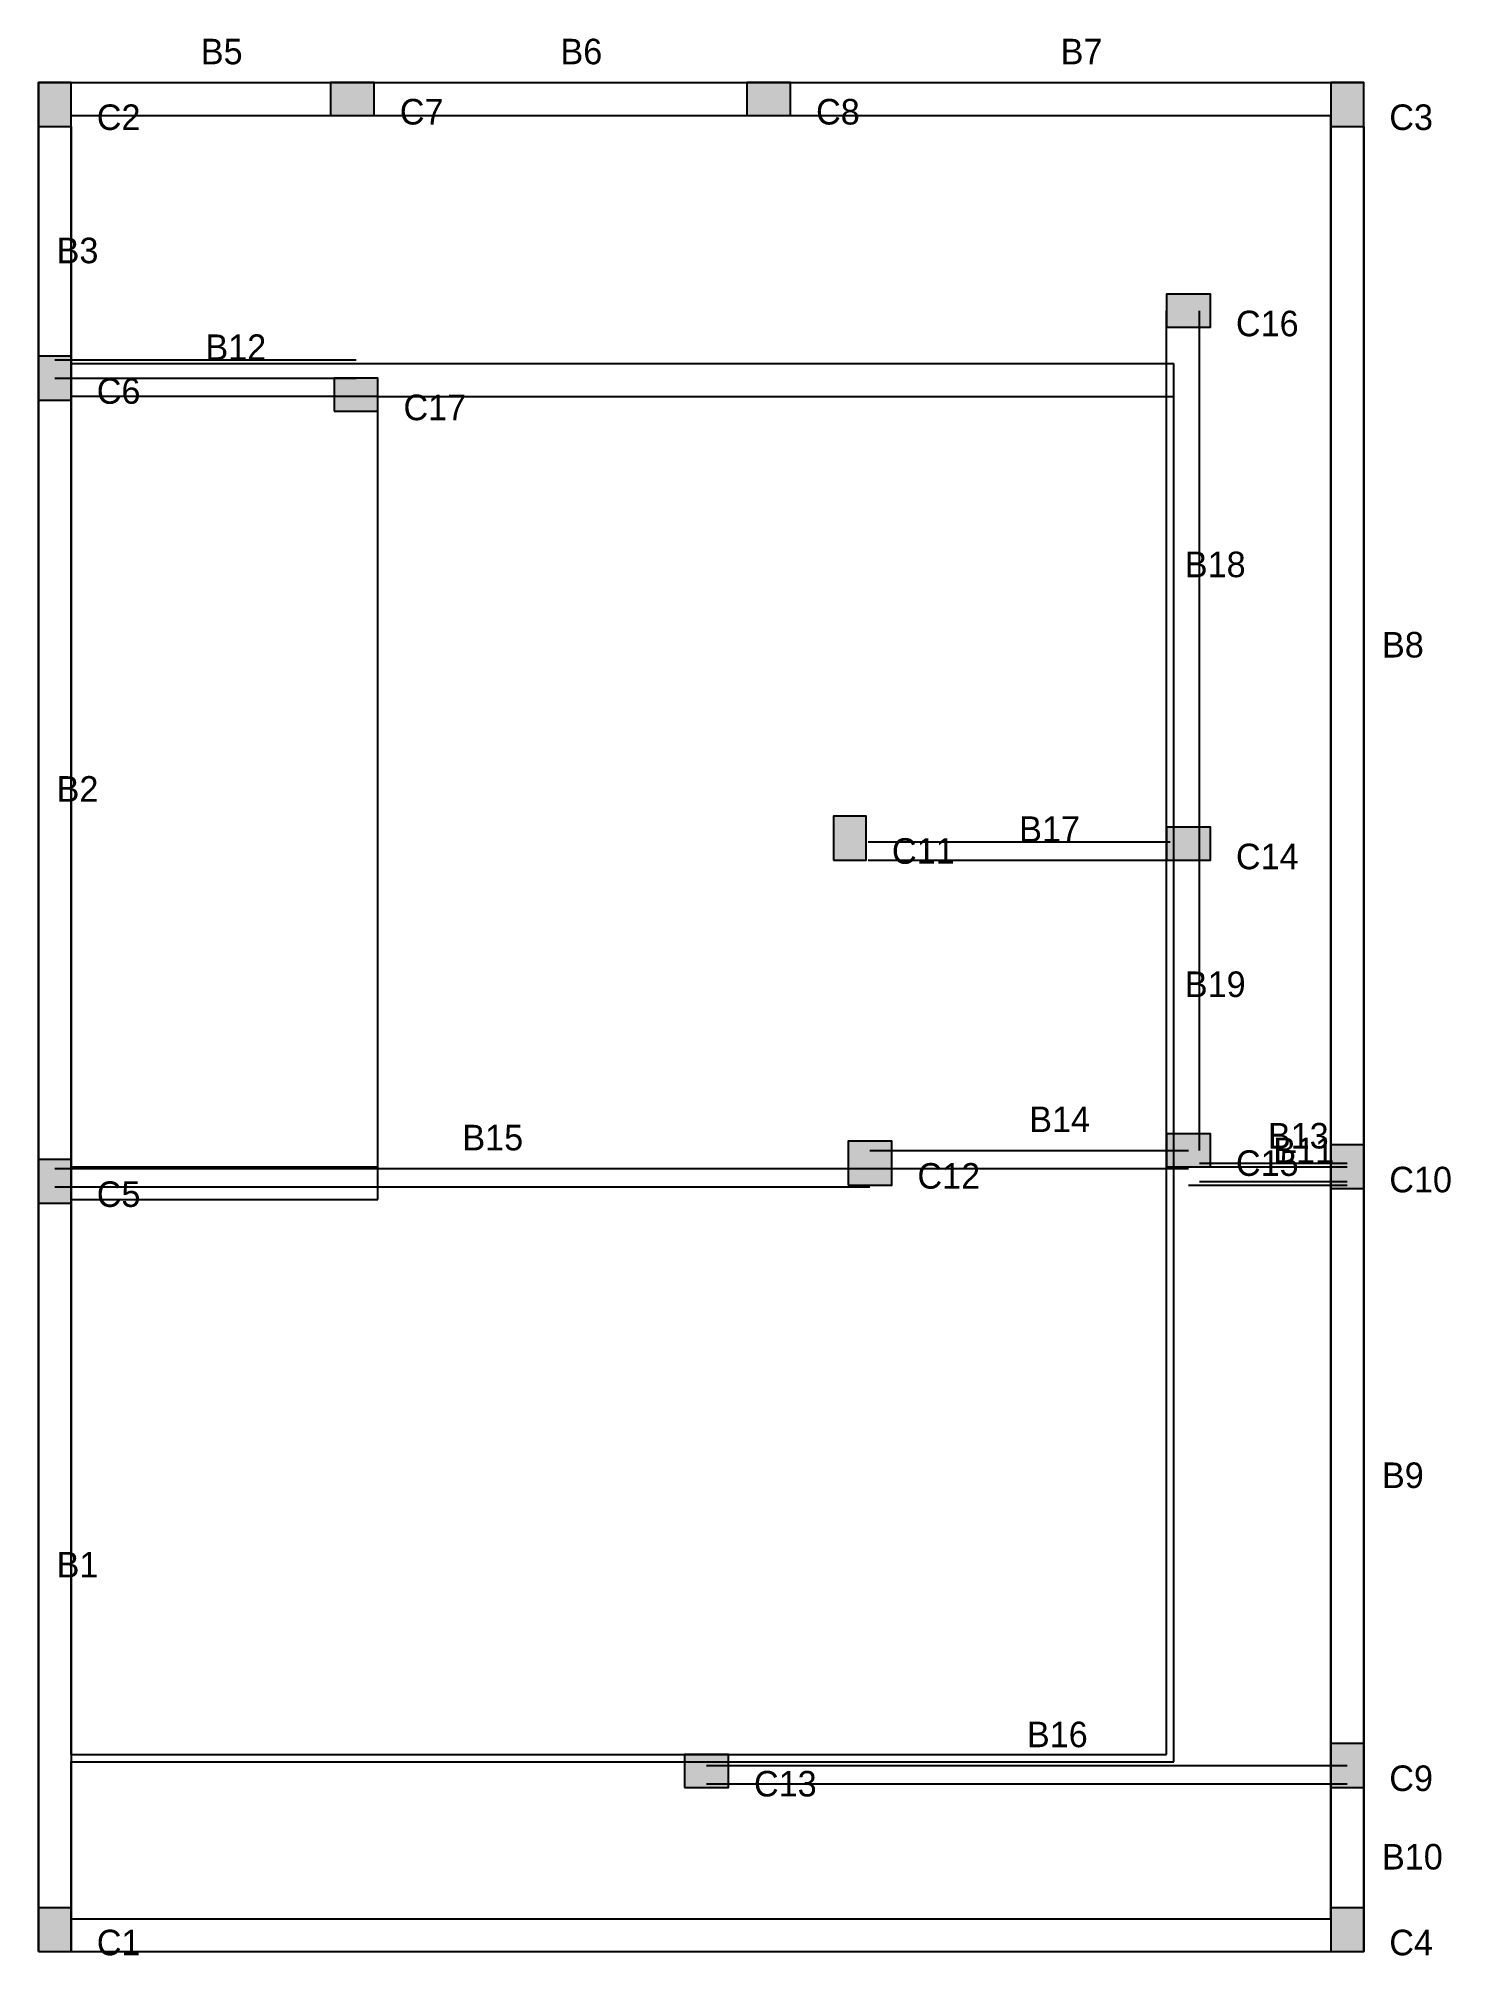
# Model space of a CAD drawing. Header units: metres. Extents: x 1000 to 1387, y -1 to 524.
import ezdxf

# ---------------------------------------------------------------- set-up
doc = ezdxf.new("R2010")
doc.units = ezdxf.units.M
for name, color, linetype in [('beam', 7, 'Continuous'), ('Boundary', 7, 'Continuous'), ('Mumty', 7, 'Continuous'), ('Terrace', 7, 'Continuous')]:
    doc.layers.add(name, color=color, linetype=linetype)

msp = doc.modelspace()

# ---------------------------------------------------------------- hatches: boundary and pattern name
at = {"layer": 'column'}
for points in [[(1000, 500), (1009, 500), (1009, 512), (1000, 512)], [(1080, 503), (1092, 503), (1092, 512), (1080, 512)], [(1194, 503), (1206, 503), (1206, 512), (1194, 512)], [(1354, 500), (1363, 500), (1363, 512), (1354, 512)], [(1309, 445), (1321, 445), (1321, 454), (1309, 454)], [(1000, 425), (1009, 425), (1009, 437), (1000, 437)], [(1081, 422), (1093, 422), (1093, 431), (1081, 431)], [(1217.77, 299), (1226.77, 299), (1226.77, 311), (1217.77, 311)], [(1309, 299), (1321, 299), (1321, 308), (1309, 308)], [(1221.77, 210), (1233.77, 210), (1233.77, 222), (1221.77, 222)], [(1309, 215), (1321, 215), (1321, 224), (1309, 224)], [(1354, 209), (1363, 209), (1363, 221), (1354, 221)], [(1000, 205), (1009, 205), (1009, 217), (1000, 217)], [(1177, 45), (1189, 45), (1189, 54), (1177, 54)], [(1354, 45), (1363, 45), (1363, 57), (1354, 57)], [(1000, 0), (1009, 0), (1009, 12), (1000, 12)], [(1354, 0), (1363, 0), (1363, 12), (1354, 12)]]:
    msp.add_hatch(color=1, dxfattribs=at).paths.add_polyline_path(points)

# ---------------------------------------------------------------- linework, layer by layer
at = {"layer": 'beam', "color": 3}
for p, q in [((1009, 512), (1080, 512)), ((1092, 512), (1194, 512)), ((1206, 512), (1354, 512)), ((1000, 500), (1000, 425)), ((1009, 503), (1080, 503)), ((1009, 500), (1009, 425)), ((1092, 503), (1194, 503)), ((1206, 503), (1354, 503)), ((1354, 500), (1354, 209)), ((1363, 500), (1363, 209)), ((1309, 303.5), (1309, 449.5)), ((1318, 303.5), (1318, 449.5)), ((1004.5, 436), (1087, 436)), ((1004.5, 431), (1087, 431)), ((1000, 425), (1000, 205)), ((1009, 425), (1009, 205)), ((1227.27, 304), (1310, 304)), ((1309, 219.5), (1309, 303.5)), ((1318, 219.5), (1318, 303.5)), ((1227.27, 299), (1310, 299)), ((1227.77, 219.5), (1315, 219.5)), ((1318, 216), (1358.5, 216)), ((1004.5, 214.5), (1227.77, 214.5)), ((1227.77, 214.5), (1315, 214.5)), ((1315, 215), (1358.5, 215)), ((1318, 211), (1358.5, 211)), ((1000, 205), (1000, 0)), ((1004.5, 209.5), (1227.77, 209.5)), ((1009, 205), (1009, 0)), ((1315, 210), (1358.5, 210)), ((1354, 209), (1354, 45)), ((1363, 209), (1363, 45)), ((1183, 51), (1358.5, 51)), ((1183, 46), (1358.5, 46)), ((1354, 45), (1354, 0)), ((1363, 45), (1363, 0))]:
    msp.add_line(p, q, dxfattribs=at)
at = {"layer": 'Boundary', "transparency": 33554482}
for p, q in [((1000, 512), (1363, 512)), ((1000, 0), (1000, 512)), ((1363, 0), (1363, 512)), ((1009, 503), (1354, 503)), ((1009, 435), (1009, 503)), ((1354, 9), (1354, 503)), ((1009, 9), (1009, 52)), ((1009, 9), (1354, 9)), ((1000, 0), (1363, 0))]:
    msp.add_line(p, q, dxfattribs=at)
at = {"layer": 'column', "color": 1}
for points in [[(1000, 500), (1009, 500), (1009, 512), (1000, 512)], [(1080, 503), (1092, 503), (1092, 512), (1080, 512)], [(1194, 503), (1206, 503), (1206, 512), (1194, 512)], [(1354, 500), (1363, 500), (1363, 512), (1354, 512)], [(1309, 445), (1321, 445), (1321, 454), (1309, 454)], [(1000, 425), (1009, 425), (1009, 437), (1000, 437)], [(1081, 422), (1093, 422), (1093, 431), (1081, 431)], [(1217.77, 299), (1226.77, 299), (1226.77, 311), (1217.77, 311)], [(1309, 299), (1321, 299), (1321, 308), (1309, 308)], [(1221.77, 210), (1233.77, 210), (1233.77, 222), (1221.77, 222)], [(1309, 215), (1321, 215), (1321, 224), (1309, 224)], [(1354, 209), (1363, 209), (1363, 221), (1354, 221)], [(1000, 205), (1009, 205), (1009, 217), (1000, 217)], [(1177, 45), (1189, 45), (1189, 54), (1177, 54)], [(1354, 45), (1363, 45), (1363, 57), (1354, 57)], [(1000, 0), (1009, 0), (1009, 12), (1000, 12)], [(1354, 0), (1363, 0), (1363, 12), (1354, 12)]]:
    msp.add_lwpolyline(points, close=True, dxfattribs=at)
at = {"layer": 'Mumty', "transparency": 33554482}
for p, q in [((1093, 426), (1009, 426)), ((1009, 215), (1009, 426)), ((1093, 206), (1093, 426)), ((1009, 215), (1093, 215))]:
    msp.add_line(p, q, dxfattribs=at)
at = {"layer": 'Terrace', "transparency": 33554482}
for p, q in [((1009, 435), (1311, 435)), ((1311, 52), (1311, 435)), ((1093, 426), (1311, 426)), ((1309, 54), (1309, 426)), ((1009, 54), (1009, 206)), ((1009, 206), (1093, 206)), ((1009, 54), (1309, 54)), ((1009, 52), (1311, 52))]:
    msp.add_line(p, q, dxfattribs=at)

# ---------------------------------------------------------------- texts
at = {"layer": 'beam', "color": 0}
for s, p in [('B5', (1044.5, 517)), ('B6', (1143, 517)), ('B7', (1280, 517)), ('B3', (1005, 462.5)), ('B12', (1045.75, 436)), ('B18', (1314, 376.5)), ('B8', (1368, 354.5)), ('B2', (1005, 315)), ('B17', (1268.63, 304)), ('B19', (1314, 261.5)), ('B14', (1271.38, 224.5)), ('B15', (1116.13, 219.5)), ('B13', (1336.75, 220)), ('B11', (1338.25, 216)), ('B9', (1368, 127)), ('B1', (1005, 102.5)), ('B16', (1270.75, 56)), ('B10', (1368, 22.5))]:
    msp.add_text(s, height=7, dxfattribs=at).set_placement(p)
at = {"layer": 'column_text', "color": 0, "char_height": 7, "attachment_point": 1}
for s, insert in [('C2', (1016, 506)), ('C7', (1099, 507.5)), ('C8', (1213, 507.5)), ('C3', (1370, 506)), ('C16', (1328, 449.5)), ('C6', (1016, 431)), ('C17', (1100, 426.5)), ('C11', (1233.77, 305)), ('C14', (1328, 303.5)), ('C12', (1240.77, 216)), ('C15', (1328, 219.5)), ('C5', (1016, 211)), ('C10', (1370, 215)), ('C13', (1196, 49.5)), ('C9', (1370, 51)), ('C1', (1016, 6)), ('C4', (1370, 6))]:
    msp.add_mtext(s, dxfattribs=dict(at, insert=insert))

doc.saveas('drawing.dxf')
